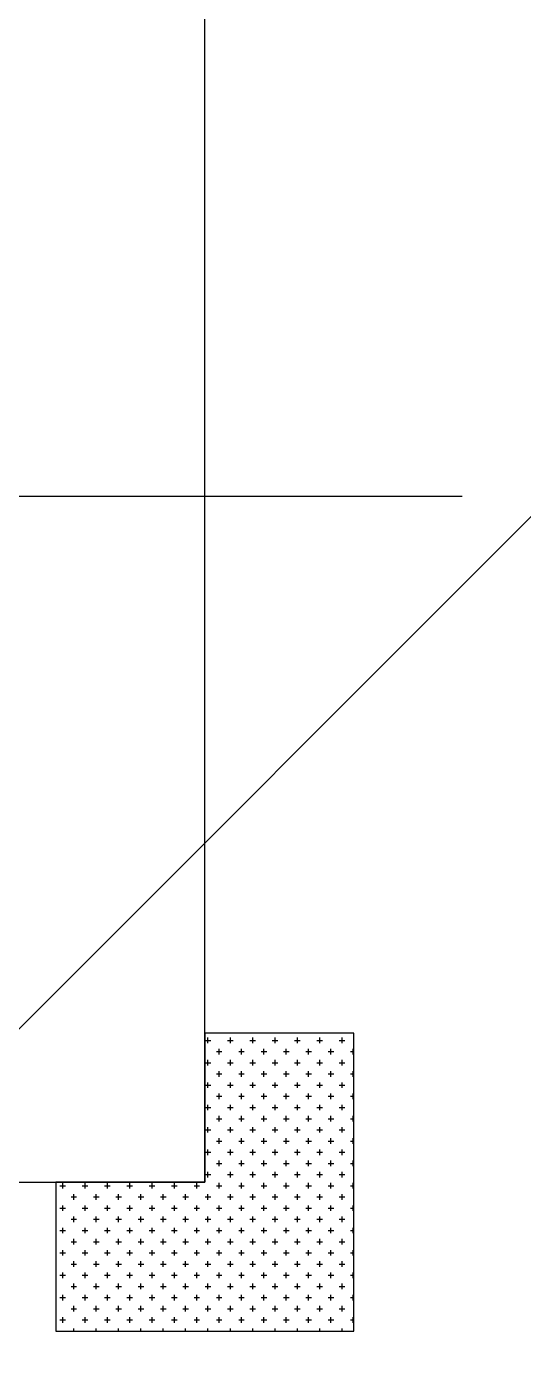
# Model space of a CAD drawing. Extents: x -40736 to 367926, y -65544 to 37405.
# Drawn here: x 347411.9 to 347445.2, y -53402.1 to -53311.8 of the extents above; entities that cross this region are included whole.
import ezdxf

# ---------------------------------------------------------------- set-up
doc = ezdxf.new("R2010")
doc.units = 0
doc.header["$LTSCALE"] = 600
doc.header["$MEASUREMENT"] = 0
doc.linetypes.add('CENTER2', pattern=[1.125, 0.75, -0.125, 0.125, -0.125])
doc.layers.add('底圖', color=253, linetype='CONTINUOUS')

msp = doc.modelspace()

# ---------------------------------------------------------------- linework, layer by layer
at = {"layer": '底圖', "linetype": 'CENTER2'}
for p, q in [((346423.78957, -54366.59113), (348358.78957, -52431.59113)), ((347423.78957, -53389.33166), (347423.78957, -53297.33166)), ((333491.07, -53343.33166), (361991.28956, -53343.33166)), ((347358.78957, -53343.33166), (347423.78957, -53343.33166)), ((347433.78957, -53379.33166), (347423.78957, -53379.33166)), ((347423.78957, -53379.33166), (347423.78957, -53389.33166)), ((347423.82175, -53379.82512), (347424.19675, -53379.82512)), ((347424.00925, -53380.01262), (347424.00925, -53379.63762)), ((347425.32175, -53379.82512), (347425.69675, -53379.82512)), ((347425.50925, -53380.01262), (347425.50925, -53379.63762)), ((347426.82175, -53379.82512), (347427.19675, -53379.82512)), ((347427.00925, -53380.01262), (347427.00925, -53379.63762)), ((347428.32175, -53379.82512), (347428.69675, -53379.82512)), ((347428.50925, -53380.01262), (347428.50925, -53379.63762)), ((347429.82175, -53379.82512), (347430.19675, -53379.82512)), ((347430.00925, -53380.01262), (347430.00925, -53379.63762)), ((347431.32175, -53379.82512), (347431.69675, -53379.82512)), ((347431.50925, -53380.01262), (347431.50925, -53379.63762)), ((347432.82175, -53379.82512), (347433.19675, -53379.82512)), ((347433.00925, -53380.01262), (347433.00925, -53379.63762)), ((347433.78957, -53399.33166), (347433.78957, -53379.33166)), ((347424.57175, -53380.57512), (347424.94675, -53380.57512)), ((347424.75925, -53380.76262), (347424.75925, -53380.38762)), ((347426.07175, -53380.57512), (347426.44675, -53380.57512)), ((347426.25925, -53380.76262), (347426.25925, -53380.38762)), ((347427.57175, -53380.57512), (347427.94675, -53380.57512)), ((347427.75925, -53380.76262), (347427.75925, -53380.38762)), ((347429.07175, -53380.57512), (347429.44675, -53380.57512)), ((347429.25925, -53380.76262), (347429.25925, -53380.38762)), ((347430.57175, -53380.57512), (347430.94675, -53380.57512)), ((347430.75925, -53380.76262), (347430.75925, -53380.38762)), ((347432.07175, -53380.57512), (347432.44675, -53380.57512)), ((347432.25925, -53380.76262), (347432.25925, -53380.38762)), ((347433.57175, -53380.57512), (347433.78957, -53380.57512)), ((347433.75925, -53380.76262), (347433.75925, -53380.38762)), ((347423.82175, -53381.32512), (347424.19675, -53381.32512)), ((347424.00925, -53381.51262), (347424.00925, -53381.13762)), ((347425.32175, -53381.32512), (347425.69675, -53381.32512)), ((347425.50925, -53381.51262), (347425.50925, -53381.13762)), ((347426.82175, -53381.32512), (347427.19675, -53381.32512)), ((347427.00925, -53381.51262), (347427.00925, -53381.13762)), ((347428.32175, -53381.32512), (347428.69675, -53381.32512)), ((347428.50925, -53381.51262), (347428.50925, -53381.13762)), ((347429.82175, -53381.32512), (347430.19675, -53381.32512)), ((347430.00925, -53381.51262), (347430.00925, -53381.13762)), ((347431.32175, -53381.32512), (347431.69675, -53381.32512)), ((347431.50925, -53381.51262), (347431.50925, -53381.13762)), ((347432.82175, -53381.32512), (347433.19675, -53381.32512)), ((347433.00925, -53381.51262), (347433.00925, -53381.13762)), ((347424.57175, -53382.07512), (347424.94675, -53382.07512)), ((347424.75925, -53382.26262), (347424.75925, -53381.88762)), ((347426.07175, -53382.07512), (347426.44675, -53382.07512)), ((347426.25925, -53382.26262), (347426.25925, -53381.88762)), ((347427.57175, -53382.07512), (347427.94675, -53382.07512)), ((347427.75925, -53382.26262), (347427.75925, -53381.88762)), ((347429.07175, -53382.07512), (347429.44675, -53382.07512)), ((347429.25925, -53382.26262), (347429.25925, -53381.88762)), ((347430.57175, -53382.07512), (347430.94675, -53382.07512)), ((347430.75925, -53382.26262), (347430.75925, -53381.88762)), ((347432.07175, -53382.07512), (347432.44675, -53382.07512)), ((347432.25925, -53382.26262), (347432.25925, -53381.88762)), ((347433.57175, -53382.07512), (347433.78957, -53382.07512)), ((347433.75925, -53382.26262), (347433.75925, -53381.88762)), ((347423.82175, -53382.82512), (347424.19675, -53382.82512)), ((347424.00925, -53383.01262), (347424.00925, -53382.63762)), ((347424.75925, -53383.76262), (347424.75925, -53383.38762)), ((347425.32175, -53382.82512), (347425.69675, -53382.82512)), ((347425.50925, -53383.01262), (347425.50925, -53382.63762)), ((347426.25925, -53383.76262), (347426.25925, -53383.38762)), ((347426.82175, -53382.82512), (347427.19675, -53382.82512)), ((347427.00925, -53383.01262), (347427.00925, -53382.63762)), ((347427.75925, -53383.76262), (347427.75925, -53383.38762)), ((347428.32175, -53382.82512), (347428.69675, -53382.82512)), ((347428.50925, -53383.01262), (347428.50925, -53382.63762)), ((347429.25925, -53383.76262), (347429.25925, -53383.38762)), ((347429.82175, -53382.82512), (347430.19675, -53382.82512)), ((347430.00925, -53383.01262), (347430.00925, -53382.63762)), ((347430.75925, -53383.76262), (347430.75925, -53383.38762)), ((347431.32175, -53382.82512), (347431.69675, -53382.82512)), ((347431.50925, -53383.01262), (347431.50925, -53382.63762)), ((347432.25925, -53383.76262), (347432.25925, -53383.38762)), ((347432.82175, -53382.82512), (347433.19675, -53382.82512)), ((347433.00925, -53383.01262), (347433.00925, -53382.63762)), ((347433.75925, -53383.76262), (347433.75925, -53383.38762)), ((347423.82175, -53384.32512), (347424.19675, -53384.32512)), ((347424.00925, -53384.51262), (347424.00925, -53384.13762)), ((347424.57175, -53383.57512), (347424.94675, -53383.57512)), ((347425.32175, -53384.32512), (347425.69675, -53384.32512)), ((347425.50925, -53384.51262), (347425.50925, -53384.13762)), ((347426.07175, -53383.57512), (347426.44675, -53383.57512)), ((347426.82175, -53384.32512), (347427.19675, -53384.32512)), ((347427.00925, -53384.51262), (347427.00925, -53384.13762)), ((347427.57175, -53383.57512), (347427.94675, -53383.57512)), ((347428.32175, -53384.32512), (347428.69675, -53384.32512)), ((347428.50925, -53384.51262), (347428.50925, -53384.13762)), ((347429.07175, -53383.57512), (347429.44675, -53383.57512)), ((347429.82175, -53384.32512), (347430.19675, -53384.32512)), ((347430.00925, -53384.51262), (347430.00925, -53384.13762)), ((347430.57175, -53383.57512), (347430.94675, -53383.57512)), ((347431.32175, -53384.32512), (347431.69675, -53384.32512)), ((347431.50925, -53384.51262), (347431.50925, -53384.13762)), ((347432.07175, -53383.57512), (347432.44675, -53383.57512)), ((347432.82175, -53384.32512), (347433.19675, -53384.32512)), ((347433.00925, -53384.51262), (347433.00925, -53384.13762)), ((347433.57175, -53383.57512), (347433.78957, -53383.57512)), ((347424.57175, -53385.07512), (347424.94675, -53385.07512)), ((347424.75925, -53385.26262), (347424.75925, -53384.88762)), ((347426.07175, -53385.07512), (347426.44675, -53385.07512)), ((347426.25925, -53385.26262), (347426.25925, -53384.88762)), ((347427.57175, -53385.07512), (347427.94675, -53385.07512)), ((347427.75925, -53385.26262), (347427.75925, -53384.88762)), ((347429.07175, -53385.07512), (347429.44675, -53385.07512)), ((347429.25925, -53385.26262), (347429.25925, -53384.88762)), ((347430.57175, -53385.07512), (347430.94675, -53385.07512)), ((347430.75925, -53385.26262), (347430.75925, -53384.88762)), ((347432.07175, -53385.07512), (347432.44675, -53385.07512)), ((347432.25925, -53385.26262), (347432.25925, -53384.88762)), ((347433.57175, -53385.07512), (347433.78957, -53385.07512)), ((347433.75925, -53385.26262), (347433.75925, -53384.88762)), ((347423.82175, -53385.82512), (347424.19675, -53385.82512)), ((347424.00925, -53386.01262), (347424.00925, -53385.63762)), ((347425.32175, -53385.82512), (347425.69675, -53385.82512)), ((347425.50925, -53386.01262), (347425.50925, -53385.63762)), ((347426.82175, -53385.82512), (347427.19675, -53385.82512)), ((347427.00925, -53386.01262), (347427.00925, -53385.63762)), ((347428.32175, -53385.82512), (347428.69675, -53385.82512)), ((347428.50925, -53386.01262), (347428.50925, -53385.63762)), ((347429.82175, -53385.82512), (347430.19675, -53385.82512)), ((347430.00925, -53386.01262), (347430.00925, -53385.63762)), ((347431.32175, -53385.82512), (347431.69675, -53385.82512)), ((347431.50925, -53386.01262), (347431.50925, -53385.63762)), ((347432.82175, -53385.82512), (347433.19675, -53385.82512)), ((347433.00925, -53386.01262), (347433.00925, -53385.63762)), ((347424.57175, -53386.57512), (347424.94675, -53386.57512)), ((347424.75925, -53386.76262), (347424.75925, -53386.38762)), ((347426.07175, -53386.57512), (347426.44675, -53386.57512)), ((347426.25925, -53386.76262), (347426.25925, -53386.38762)), ((347427.57175, -53386.57512), (347427.94675, -53386.57512)), ((347427.75925, -53386.76262), (347427.75925, -53386.38762)), ((347429.07175, -53386.57512), (347429.44675, -53386.57512)), ((347429.25925, -53386.76262), (347429.25925, -53386.38762)), ((347430.57175, -53386.57512), (347430.94675, -53386.57512)), ((347430.75925, -53386.76262), (347430.75925, -53386.38762)), ((347432.07175, -53386.57512), (347432.44675, -53386.57512)), ((347432.25925, -53386.76262), (347432.25925, -53386.38762)), ((347433.57175, -53386.57512), (347433.78957, -53386.57512)), ((347433.75925, -53386.76262), (347433.75925, -53386.38762)), ((347423.82175, -53387.32512), (347424.19675, -53387.32512)), ((347424.00925, -53387.51262), (347424.00925, -53387.13762)), ((347424.75925, -53388.26262), (347424.75925, -53387.88762)), ((347425.32175, -53387.32512), (347425.69675, -53387.32512)), ((347425.50925, -53387.51262), (347425.50925, -53387.13762)), ((347426.25925, -53388.26262), (347426.25925, -53387.88762)), ((347426.82175, -53387.32512), (347427.19675, -53387.32512)), ((347427.00925, -53387.51262), (347427.00925, -53387.13762)), ((347427.75925, -53388.26262), (347427.75925, -53387.88762)), ((347428.32175, -53387.32512), (347428.69675, -53387.32512)), ((347428.50925, -53387.51262), (347428.50925, -53387.13762)), ((347429.25925, -53388.26262), (347429.25925, -53387.88762)), ((347429.82175, -53387.32512), (347430.19675, -53387.32512)), ((347430.00925, -53387.51262), (347430.00925, -53387.13762)), ((347430.75925, -53388.26262), (347430.75925, -53387.88762)), ((347431.32175, -53387.32512), (347431.69675, -53387.32512)), ((347431.50925, -53387.51262), (347431.50925, -53387.13762)), ((347432.25925, -53388.26262), (347432.25925, -53387.88762)), ((347432.82175, -53387.32512), (347433.19675, -53387.32512)), ((347433.00925, -53387.51262), (347433.00925, -53387.13762)), ((347433.75925, -53388.26262), (347433.75925, -53387.88762)), ((347423.82175, -53388.82512), (347424.19675, -53388.82512)), ((347424.00925, -53389.01262), (347424.00925, -53388.63762)), ((347424.57175, -53388.07512), (347424.94675, -53388.07512)), ((347425.32175, -53388.82512), (347425.69675, -53388.82512)), ((347425.50925, -53389.01262), (347425.50925, -53388.63762)), ((347426.07175, -53388.07512), (347426.44675, -53388.07512)), ((347426.82175, -53388.82512), (347427.19675, -53388.82512)), ((347427.00925, -53389.01262), (347427.00925, -53388.63762)), ((347427.57175, -53388.07512), (347427.94675, -53388.07512)), ((347428.32175, -53388.82512), (347428.69675, -53388.82512)), ((347428.50925, -53389.01262), (347428.50925, -53388.63762)), ((347429.07175, -53388.07512), (347429.44675, -53388.07512)), ((347429.82175, -53388.82512), (347430.19675, -53388.82512)), ((347430.00925, -53389.01262), (347430.00925, -53388.63762)), ((347430.57175, -53388.07512), (347430.94675, -53388.07512)), ((347431.32175, -53388.82512), (347431.69675, -53388.82512)), ((347431.50925, -53389.01262), (347431.50925, -53388.63762)), ((347432.07175, -53388.07512), (347432.44675, -53388.07512)), ((347432.82175, -53388.82512), (347433.19675, -53388.82512)), ((347433.00925, -53389.01262), (347433.00925, -53388.63762)), ((347433.57175, -53388.07512), (347433.78957, -53388.07512)), ((347358.78957, -53389.33166), (347423.78957, -53389.33166)), ((347413.78957, -53389.33166), (347413.78957, -53399.33166)), ((347423.78957, -53389.33166), (347413.78957, -53389.33166)), ((347414.07175, -53389.57512), (347414.44675, -53389.57512)), ((347414.25925, -53389.76262), (347414.25925, -53389.38762)), ((347415.57175, -53389.57512), (347415.94675, -53389.57512)), ((347415.75925, -53389.76262), (347415.75925, -53389.38762)), ((347417.07175, -53389.57512), (347417.44675, -53389.57512)), ((347417.25925, -53389.76262), (347417.25925, -53389.38762)), ((347418.57175, -53389.57512), (347418.94675, -53389.57512)), ((347418.75925, -53389.76262), (347418.75925, -53389.38762)), ((347420.07175, -53389.57512), (347420.44675, -53389.57512)), ((347420.25925, -53389.76262), (347420.25925, -53389.38762)), ((347421.57175, -53389.57512), (347421.94675, -53389.57512)), ((347421.75925, -53389.76262), (347421.75925, -53389.38762)), ((347423.07175, -53389.57512), (347423.44675, -53389.57512)), ((347423.25925, -53389.76262), (347423.25925, -53389.38762)), ((347424.57175, -53389.57512), (347424.94675, -53389.57512)), ((347424.75925, -53389.76262), (347424.75925, -53389.38762)), ((347426.07175, -53389.57512), (347426.44675, -53389.57512)), ((347426.25925, -53389.76262), (347426.25925, -53389.38762)), ((347427.57175, -53389.57512), (347427.94675, -53389.57512)), ((347427.75925, -53389.76262), (347427.75925, -53389.38762)), ((347429.07175, -53389.57512), (347429.44675, -53389.57512)), ((347429.25925, -53389.76262), (347429.25925, -53389.38762)), ((347430.57175, -53389.57512), (347430.94675, -53389.57512)), ((347430.75925, -53389.76262), (347430.75925, -53389.38762)), ((347432.07175, -53389.57512), (347432.44675, -53389.57512)), ((347432.25925, -53389.76262), (347432.25925, -53389.38762)), ((347433.57175, -53389.57512), (347433.78957, -53389.57512)), ((347433.75925, -53389.76262), (347433.75925, -53389.38762)), ((347414.82175, -53390.32512), (347415.19675, -53390.32512)), ((347415.00925, -53390.51262), (347415.00925, -53390.13762)), ((347416.32175, -53390.32512), (347416.69675, -53390.32512)), ((347416.50925, -53390.51262), (347416.50925, -53390.13762)), ((347417.82175, -53390.32512), (347418.19675, -53390.32512)), ((347418.00925, -53390.51262), (347418.00925, -53390.13762)), ((347419.32175, -53390.32512), (347419.69675, -53390.32512)), ((347419.50925, -53390.51262), (347419.50925, -53390.13762)), ((347420.82175, -53390.32512), (347421.19675, -53390.32512)), ((347421.00925, -53390.51262), (347421.00925, -53390.13762)), ((347422.32175, -53390.32512), (347422.69675, -53390.32512)), ((347422.50925, -53390.51262), (347422.50925, -53390.13762)), ((347423.82175, -53390.32512), (347424.19675, -53390.32512)), ((347424.00925, -53390.51262), (347424.00925, -53390.13762)), ((347425.32175, -53390.32512), (347425.69675, -53390.32512)), ((347425.50925, -53390.51262), (347425.50925, -53390.13762)), ((347426.82175, -53390.32512), (347427.19675, -53390.32512)), ((347427.00925, -53390.51262), (347427.00925, -53390.13762)), ((347428.32175, -53390.32512), (347428.69675, -53390.32512)), ((347428.50925, -53390.51262), (347428.50925, -53390.13762)), ((347429.82175, -53390.32512), (347430.19675, -53390.32512)), ((347430.00925, -53390.51262), (347430.00925, -53390.13762)), ((347431.32175, -53390.32512), (347431.69675, -53390.32512)), ((347431.50925, -53390.51262), (347431.50925, -53390.13762)), ((347432.82175, -53390.32512), (347433.19675, -53390.32512)), ((347433.00925, -53390.51262), (347433.00925, -53390.13762)), ((347414.07175, -53391.07512), (347414.44675, -53391.07512)), ((347414.25925, -53391.26262), (347414.25925, -53390.88762)), ((347415.57175, -53391.07512), (347415.94675, -53391.07512)), ((347415.75925, -53391.26262), (347415.75925, -53390.88762)), ((347417.07175, -53391.07512), (347417.44675, -53391.07512)), ((347417.25925, -53391.26262), (347417.25925, -53390.88762)), ((347418.57175, -53391.07512), (347418.94675, -53391.07512)), ((347418.75925, -53391.26262), (347418.75925, -53390.88762)), ((347420.07175, -53391.07512), (347420.44675, -53391.07512)), ((347420.25925, -53391.26262), (347420.25925, -53390.88762)), ((347421.57175, -53391.07512), (347421.94675, -53391.07512)), ((347421.75925, -53391.26262), (347421.75925, -53390.88762)), ((347423.07175, -53391.07512), (347423.44675, -53391.07512)), ((347423.25925, -53391.26262), (347423.25925, -53390.88762)), ((347424.57175, -53391.07512), (347424.94675, -53391.07512)), ((347424.75925, -53391.26262), (347424.75925, -53390.88762)), ((347426.07175, -53391.07512), (347426.44675, -53391.07512)), ((347426.25925, -53391.26262), (347426.25925, -53390.88762)), ((347427.57175, -53391.07512), (347427.94675, -53391.07512)), ((347427.75925, -53391.26262), (347427.75925, -53390.88762)), ((347429.07175, -53391.07512), (347429.44675, -53391.07512)), ((347429.25925, -53391.26262), (347429.25925, -53390.88762)), ((347430.57175, -53391.07512), (347430.94675, -53391.07512)), ((347430.75925, -53391.26262), (347430.75925, -53390.88762)), ((347432.07175, -53391.07512), (347432.44675, -53391.07512)), ((347432.25925, -53391.26262), (347432.25925, -53390.88762)), ((347433.57175, -53391.07512), (347433.78957, -53391.07512)), ((347433.75925, -53391.26262), (347433.75925, -53390.88762)), ((347414.25925, -53392.76262), (347414.25925, -53392.38762)), ((347414.82175, -53391.82512), (347415.19675, -53391.82512)), ((347415.00925, -53392.01262), (347415.00925, -53391.63762)), ((347415.75925, -53392.76262), (347415.75925, -53392.38762)), ((347416.32175, -53391.82512), (347416.69675, -53391.82512)), ((347416.50925, -53392.01262), (347416.50925, -53391.63762)), ((347417.25925, -53392.76262), (347417.25925, -53392.38762)), ((347417.82175, -53391.82512), (347418.19675, -53391.82512)), ((347418.00925, -53392.01262), (347418.00925, -53391.63762)), ((347418.75925, -53392.76262), (347418.75925, -53392.38762)), ((347419.32175, -53391.82512), (347419.69675, -53391.82512)), ((347419.50925, -53392.01262), (347419.50925, -53391.63762)), ((347420.25925, -53392.76262), (347420.25925, -53392.38762)), ((347420.82175, -53391.82512), (347421.19675, -53391.82512)), ((347421.00925, -53392.01262), (347421.00925, -53391.63762)), ((347421.75925, -53392.76262), (347421.75925, -53392.38762)), ((347422.32175, -53391.82512), (347422.69675, -53391.82512)), ((347422.50925, -53392.01262), (347422.50925, -53391.63762)), ((347423.25925, -53392.76262), (347423.25925, -53392.38762)), ((347423.82175, -53391.82512), (347424.19675, -53391.82512)), ((347424.00925, -53392.01262), (347424.00925, -53391.63762)), ((347424.75925, -53392.76262), (347424.75925, -53392.38762)), ((347425.32175, -53391.82512), (347425.69675, -53391.82512)), ((347425.50925, -53392.01262), (347425.50925, -53391.63762)), ((347426.25925, -53392.76262), (347426.25925, -53392.38762)), ((347426.82175, -53391.82512), (347427.19675, -53391.82512)), ((347427.00925, -53392.01262), (347427.00925, -53391.63762)), ((347427.75925, -53392.76262), (347427.75925, -53392.38762)), ((347428.32175, -53391.82512), (347428.69675, -53391.82512)), ((347428.50925, -53392.01262), (347428.50925, -53391.63762)), ((347429.25925, -53392.76262), (347429.25925, -53392.38762)), ((347429.82175, -53391.82512), (347430.19675, -53391.82512)), ((347430.00925, -53392.01262), (347430.00925, -53391.63762)), ((347430.75925, -53392.76262), (347430.75925, -53392.38762)), ((347431.32175, -53391.82512), (347431.69675, -53391.82512)), ((347431.50925, -53392.01262), (347431.50925, -53391.63762)), ((347432.25925, -53392.76262), (347432.25925, -53392.38762)), ((347432.82175, -53391.82512), (347433.19675, -53391.82512)), ((347433.00925, -53392.01262), (347433.00925, -53391.63762)), ((347433.75925, -53392.76262), (347433.75925, -53392.38762)), ((347414.07175, -53392.57512), (347414.44675, -53392.57512)), ((347414.82175, -53393.32512), (347415.19675, -53393.32512)), ((347415.00925, -53393.51262), (347415.00925, -53393.13762)), ((347415.57175, -53392.57512), (347415.94675, -53392.57512)), ((347416.32175, -53393.32512), (347416.69675, -53393.32512)), ((347416.50925, -53393.51262), (347416.50925, -53393.13762)), ((347417.07175, -53392.57512), (347417.44675, -53392.57512)), ((347417.82175, -53393.32512), (347418.19675, -53393.32512)), ((347418.00925, -53393.51262), (347418.00925, -53393.13762)), ((347418.57175, -53392.57512), (347418.94675, -53392.57512)), ((347419.32175, -53393.32512), (347419.69675, -53393.32512)), ((347419.50925, -53393.51262), (347419.50925, -53393.13762)), ((347420.07175, -53392.57512), (347420.44675, -53392.57512)), ((347420.82175, -53393.32512), (347421.19675, -53393.32512)), ((347421.00925, -53393.51262), (347421.00925, -53393.13762)), ((347421.57175, -53392.57512), (347421.94675, -53392.57512)), ((347422.32175, -53393.32512), (347422.69675, -53393.32512)), ((347422.50925, -53393.51262), (347422.50925, -53393.13762)), ((347423.07175, -53392.57512), (347423.44675, -53392.57512)), ((347423.82175, -53393.32512), (347424.19675, -53393.32512)), ((347424.00925, -53393.51262), (347424.00925, -53393.13762)), ((347424.57175, -53392.57512), (347424.94675, -53392.57512)), ((347425.32175, -53393.32512), (347425.69675, -53393.32512)), ((347425.50925, -53393.51262), (347425.50925, -53393.13762)), ((347426.07175, -53392.57512), (347426.44675, -53392.57512)), ((347426.82175, -53393.32512), (347427.19675, -53393.32512)), ((347427.00925, -53393.51262), (347427.00925, -53393.13762)), ((347427.57175, -53392.57512), (347427.94675, -53392.57512)), ((347428.32175, -53393.32512), (347428.69675, -53393.32512)), ((347428.50925, -53393.51262), (347428.50925, -53393.13762)), ((347429.07175, -53392.57512), (347429.44675, -53392.57512)), ((347429.82175, -53393.32512), (347430.19675, -53393.32512)), ((347430.00925, -53393.51262), (347430.00925, -53393.13762)), ((347430.57175, -53392.57512), (347430.94675, -53392.57512)), ((347431.32175, -53393.32512), (347431.69675, -53393.32512)), ((347431.50925, -53393.51262), (347431.50925, -53393.13762)), ((347432.07175, -53392.57512), (347432.44675, -53392.57512)), ((347432.82175, -53393.32512), (347433.19675, -53393.32512)), ((347433.00925, -53393.51262), (347433.00925, -53393.13762)), ((347433.57175, -53392.57512), (347433.78957, -53392.57512)), ((347414.07175, -53394.07512), (347414.44675, -53394.07512)), ((347414.25925, -53394.26262), (347414.25925, -53393.88762)), ((347415.57175, -53394.07512), (347415.94675, -53394.07512)), ((347415.75925, -53394.26262), (347415.75925, -53393.88762)), ((347417.07175, -53394.07512), (347417.44675, -53394.07512)), ((347417.25925, -53394.26262), (347417.25925, -53393.88762)), ((347418.57175, -53394.07512), (347418.94675, -53394.07512)), ((347418.75925, -53394.26262), (347418.75925, -53393.88762)), ((347420.07175, -53394.07512), (347420.44675, -53394.07512)), ((347420.25925, -53394.26262), (347420.25925, -53393.88762)), ((347421.57175, -53394.07512), (347421.94675, -53394.07512)), ((347421.75925, -53394.26262), (347421.75925, -53393.88762)), ((347423.07175, -53394.07512), (347423.44675, -53394.07512)), ((347423.25925, -53394.26262), (347423.25925, -53393.88762)), ((347424.57175, -53394.07512), (347424.94675, -53394.07512)), ((347424.75925, -53394.26262), (347424.75925, -53393.88762)), ((347426.07175, -53394.07512), (347426.44675, -53394.07512)), ((347426.25925, -53394.26262), (347426.25925, -53393.88762)), ((347427.57175, -53394.07512), (347427.94675, -53394.07512)), ((347427.75925, -53394.26262), (347427.75925, -53393.88762)), ((347429.07175, -53394.07512), (347429.44675, -53394.07512)), ((347429.25925, -53394.26262), (347429.25925, -53393.88762)), ((347430.57175, -53394.07512), (347430.94675, -53394.07512)), ((347430.75925, -53394.26262), (347430.75925, -53393.88762)), ((347432.07175, -53394.07512), (347432.44675, -53394.07512)), ((347432.25925, -53394.26262), (347432.25925, -53393.88762)), ((347433.57175, -53394.07512), (347433.78957, -53394.07512)), ((347433.75925, -53394.26262), (347433.75925, -53393.88762)), ((347414.82175, -53394.82512), (347415.19675, -53394.82512)), ((347415.00925, -53395.01262), (347415.00925, -53394.63762)), ((347416.32175, -53394.82512), (347416.69675, -53394.82512)), ((347416.50925, -53395.01262), (347416.50925, -53394.63762)), ((347417.82175, -53394.82512), (347418.19675, -53394.82512)), ((347418.00925, -53395.01262), (347418.00925, -53394.63762)), ((347419.32175, -53394.82512), (347419.69675, -53394.82512)), ((347419.50925, -53395.01262), (347419.50925, -53394.63762)), ((347420.82175, -53394.82512), (347421.19675, -53394.82512)), ((347421.00925, -53395.01262), (347421.00925, -53394.63762)), ((347422.32175, -53394.82512), (347422.69675, -53394.82512)), ((347422.50925, -53395.01262), (347422.50925, -53394.63762)), ((347423.82175, -53394.82512), (347424.19675, -53394.82512)), ((347424.00925, -53395.01262), (347424.00925, -53394.63762)), ((347425.32175, -53394.82512), (347425.69675, -53394.82512)), ((347425.50925, -53395.01262), (347425.50925, -53394.63762)), ((347426.82175, -53394.82512), (347427.19675, -53394.82512)), ((347427.00925, -53395.01262), (347427.00925, -53394.63762)), ((347428.32175, -53394.82512), (347428.69675, -53394.82512)), ((347428.50925, -53395.01262), (347428.50925, -53394.63762)), ((347429.82175, -53394.82512), (347430.19675, -53394.82512)), ((347430.00925, -53395.01262), (347430.00925, -53394.63762)), ((347431.32175, -53394.82512), (347431.69675, -53394.82512)), ((347431.50925, -53395.01262), (347431.50925, -53394.63762)), ((347432.82175, -53394.82512), (347433.19675, -53394.82512)), ((347433.00925, -53395.01262), (347433.00925, -53394.63762)), ((347414.07175, -53395.57512), (347414.44675, -53395.57512)), ((347414.25925, -53395.76262), (347414.25925, -53395.38762)), ((347415.00925, -53396.51262), (347415.00925, -53396.13762)), ((347415.57175, -53395.57512), (347415.94675, -53395.57512)), ((347415.75925, -53395.76262), (347415.75925, -53395.38762)), ((347416.50925, -53396.51262), (347416.50925, -53396.13762)), ((347417.07175, -53395.57512), (347417.44675, -53395.57512)), ((347417.25925, -53395.76262), (347417.25925, -53395.38762)), ((347418.00925, -53396.51262), (347418.00925, -53396.13762)), ((347418.57175, -53395.57512), (347418.94675, -53395.57512)), ((347418.75925, -53395.76262), (347418.75925, -53395.38762)), ((347419.50925, -53396.51262), (347419.50925, -53396.13762)), ((347420.07175, -53395.57512), (347420.44675, -53395.57512)), ((347420.25925, -53395.76262), (347420.25925, -53395.38762)), ((347421.00925, -53396.51262), (347421.00925, -53396.13762)), ((347421.57175, -53395.57512), (347421.94675, -53395.57512)), ((347421.75925, -53395.76262), (347421.75925, -53395.38762)), ((347422.50925, -53396.51262), (347422.50925, -53396.13762)), ((347423.07175, -53395.57512), (347423.44675, -53395.57512)), ((347423.25925, -53395.76262), (347423.25925, -53395.38762)), ((347424.00925, -53396.51262), (347424.00925, -53396.13762)), ((347424.57175, -53395.57512), (347424.94675, -53395.57512)), ((347424.75925, -53395.76262), (347424.75925, -53395.38762)), ((347425.50925, -53396.51262), (347425.50925, -53396.13762)), ((347426.07175, -53395.57512), (347426.44675, -53395.57512)), ((347426.25925, -53395.76262), (347426.25925, -53395.38762)), ((347427.00925, -53396.51262), (347427.00925, -53396.13762)), ((347427.57175, -53395.57512), (347427.94675, -53395.57512)), ((347427.75925, -53395.76262), (347427.75925, -53395.38762)), ((347428.50925, -53396.51262), (347428.50925, -53396.13762)), ((347429.07175, -53395.57512), (347429.44675, -53395.57512)), ((347429.25925, -53395.76262), (347429.25925, -53395.38762)), ((347430.00925, -53396.51262), (347430.00925, -53396.13762)), ((347430.57175, -53395.57512), (347430.94675, -53395.57512)), ((347430.75925, -53395.76262), (347430.75925, -53395.38762)), ((347431.50925, -53396.51262), (347431.50925, -53396.13762)), ((347432.07175, -53395.57512), (347432.44675, -53395.57512)), ((347432.25925, -53395.76262), (347432.25925, -53395.38762)), ((347433.00925, -53396.51262), (347433.00925, -53396.13762)), ((347433.57175, -53395.57512), (347433.78957, -53395.57512)), ((347433.75925, -53395.76262), (347433.75925, -53395.38762)), ((347414.25925, -53397.26262), (347414.25925, -53396.88762)), ((347414.82175, -53396.32512), (347415.19675, -53396.32512)), ((347415.75925, -53397.26262), (347415.75925, -53396.88762)), ((347416.32175, -53396.32512), (347416.69675, -53396.32512)), ((347417.25925, -53397.26262), (347417.25925, -53396.88762)), ((347417.82175, -53396.32512), (347418.19675, -53396.32512)), ((347418.75925, -53397.26262), (347418.75925, -53396.88762)), ((347419.32175, -53396.32512), (347419.69675, -53396.32512)), ((347420.25925, -53397.26262), (347420.25925, -53396.88762)), ((347420.82175, -53396.32512), (347421.19675, -53396.32512)), ((347421.75925, -53397.26262), (347421.75925, -53396.88762)), ((347422.32175, -53396.32512), (347422.69675, -53396.32512)), ((347423.25925, -53397.26262), (347423.25925, -53396.88762)), ((347423.82175, -53396.32512), (347424.19675, -53396.32512)), ((347424.75925, -53397.26262), (347424.75925, -53396.88762)), ((347425.32175, -53396.32512), (347425.69675, -53396.32512)), ((347426.25925, -53397.26262), (347426.25925, -53396.88762)), ((347426.82175, -53396.32512), (347427.19675, -53396.32512)), ((347427.75925, -53397.26262), (347427.75925, -53396.88762)), ((347428.32175, -53396.32512), (347428.69675, -53396.32512)), ((347429.25925, -53397.26262), (347429.25925, -53396.88762)), ((347429.82175, -53396.32512), (347430.19675, -53396.32512)), ((347430.75925, -53397.26262), (347430.75925, -53396.88762)), ((347431.32175, -53396.32512), (347431.69675, -53396.32512)), ((347432.25925, -53397.26262), (347432.25925, -53396.88762)), ((347432.82175, -53396.32512), (347433.19675, -53396.32512)), ((347433.75925, -53397.26262), (347433.75925, -53396.88762)), ((347414.07175, -53397.07512), (347414.44675, -53397.07512)), ((347414.82175, -53397.82512), (347415.19675, -53397.82512)), ((347415.00925, -53398.01262), (347415.00925, -53397.63762)), ((347415.57175, -53397.07512), (347415.94675, -53397.07512)), ((347416.32175, -53397.82512), (347416.69675, -53397.82512)), ((347416.50925, -53398.01262), (347416.50925, -53397.63762)), ((347417.07175, -53397.07512), (347417.44675, -53397.07512)), ((347417.82175, -53397.82512), (347418.19675, -53397.82512)), ((347418.00925, -53398.01262), (347418.00925, -53397.63762)), ((347418.57175, -53397.07512), (347418.94675, -53397.07512)), ((347419.32175, -53397.82512), (347419.69675, -53397.82512)), ((347419.50925, -53398.01262), (347419.50925, -53397.63762)), ((347420.07175, -53397.07512), (347420.44675, -53397.07512)), ((347420.82175, -53397.82512), (347421.19675, -53397.82512)), ((347421.00925, -53398.01262), (347421.00925, -53397.63762)), ((347421.57175, -53397.07512), (347421.94675, -53397.07512)), ((347422.32175, -53397.82512), (347422.69675, -53397.82512)), ((347422.50925, -53398.01262), (347422.50925, -53397.63762)), ((347423.07175, -53397.07512), (347423.44675, -53397.07512)), ((347423.82175, -53397.82512), (347424.19675, -53397.82512)), ((347424.00925, -53398.01262), (347424.00925, -53397.63762)), ((347424.57175, -53397.07512), (347424.94675, -53397.07512)), ((347425.32175, -53397.82512), (347425.69675, -53397.82512)), ((347425.50925, -53398.01262), (347425.50925, -53397.63762)), ((347426.07175, -53397.07512), (347426.44675, -53397.07512)), ((347426.82175, -53397.82512), (347427.19675, -53397.82512)), ((347427.00925, -53398.01262), (347427.00925, -53397.63762)), ((347427.57175, -53397.07512), (347427.94675, -53397.07512)), ((347428.32175, -53397.82512), (347428.69675, -53397.82512)), ((347428.50925, -53398.01262), (347428.50925, -53397.63762)), ((347429.07175, -53397.07512), (347429.44675, -53397.07512)), ((347429.82175, -53397.82512), (347430.19675, -53397.82512)), ((347430.00925, -53398.01262), (347430.00925, -53397.63762)), ((347430.57175, -53397.07512), (347430.94675, -53397.07512)), ((347431.32175, -53397.82512), (347431.69675, -53397.82512)), ((347431.50925, -53398.01262), (347431.50925, -53397.63762)), ((347432.07175, -53397.07512), (347432.44675, -53397.07512)), ((347432.82175, -53397.82512), (347433.19675, -53397.82512)), ((347433.00925, -53398.01262), (347433.00925, -53397.63762)), ((347433.57175, -53397.07512), (347433.78957, -53397.07512)), ((347414.07175, -53398.57512), (347414.44675, -53398.57512)), ((347414.25925, -53398.76262), (347414.25925, -53398.38762)), ((347415.57175, -53398.57512), (347415.94675, -53398.57512)), ((347415.75925, -53398.76262), (347415.75925, -53398.38762)), ((347417.07175, -53398.57512), (347417.44675, -53398.57512)), ((347417.25925, -53398.76262), (347417.25925, -53398.38762)), ((347418.57175, -53398.57512), (347418.94675, -53398.57512)), ((347418.75925, -53398.76262), (347418.75925, -53398.38762)), ((347420.07175, -53398.57512), (347420.44675, -53398.57512)), ((347420.25925, -53398.76262), (347420.25925, -53398.38762)), ((347421.57175, -53398.57512), (347421.94675, -53398.57512)), ((347421.75925, -53398.76262), (347421.75925, -53398.38762)), ((347423.07175, -53398.57512), (347423.44675, -53398.57512)), ((347423.25925, -53398.76262), (347423.25925, -53398.38762)), ((347424.57175, -53398.57512), (347424.94675, -53398.57512)), ((347424.75925, -53398.76262), (347424.75925, -53398.38762)), ((347426.07175, -53398.57512), (347426.44675, -53398.57512)), ((347426.25925, -53398.76262), (347426.25925, -53398.38762)), ((347427.57175, -53398.57512), (347427.94675, -53398.57512)), ((347427.75925, -53398.76262), (347427.75925, -53398.38762)), ((347429.07175, -53398.57512), (347429.44675, -53398.57512)), ((347429.25925, -53398.76262), (347429.25925, -53398.38762)), ((347430.57175, -53398.57512), (347430.94675, -53398.57512)), ((347430.75925, -53398.76262), (347430.75925, -53398.38762)), ((347432.07175, -53398.57512), (347432.44675, -53398.57512)), ((347432.25925, -53398.76262), (347432.25925, -53398.38762)), ((347433.57175, -53398.57512), (347433.78957, -53398.57512)), ((347433.75925, -53398.76262), (347433.75925, -53398.38762)), ((347413.78957, -53399.33166), (347433.78957, -53399.33166)), ((347414.82175, -53399.32512), (347415.19675, -53399.32512)), ((347415.00925, -53399.33166), (347415.00925, -53399.13762)), ((347416.32175, -53399.32512), (347416.69675, -53399.32512)), ((347416.50925, -53399.33166), (347416.50925, -53399.13762)), ((347417.82175, -53399.32512), (347418.19675, -53399.32512)), ((347418.00925, -53399.33166), (347418.00925, -53399.13762)), ((347419.32175, -53399.32512), (347419.69675, -53399.32512)), ((347419.50925, -53399.33166), (347419.50925, -53399.13762)), ((347420.82175, -53399.32512), (347421.19675, -53399.32512)), ((347421.00925, -53399.33166), (347421.00925, -53399.13762)), ((347422.32175, -53399.32512), (347422.69675, -53399.32512)), ((347422.50925, -53399.33166), (347422.50925, -53399.13762)), ((347423.82175, -53399.32512), (347424.19675, -53399.32512)), ((347424.00925, -53399.33166), (347424.00925, -53399.13762)), ((347425.32175, -53399.32512), (347425.69675, -53399.32512)), ((347425.50925, -53399.33166), (347425.50925, -53399.13762)), ((347426.82175, -53399.32512), (347427.19675, -53399.32512)), ((347427.00925, -53399.33166), (347427.00925, -53399.13762)), ((347428.32175, -53399.32512), (347428.69675, -53399.32512)), ((347428.50925, -53399.33166), (347428.50925, -53399.13762)), ((347429.82175, -53399.32512), (347430.19675, -53399.32512)), ((347430.00925, -53399.33166), (347430.00925, -53399.13762)), ((347431.32175, -53399.32512), (347431.69675, -53399.32512)), ((347431.50925, -53399.33166), (347431.50925, -53399.13762)), ((347432.82175, -53399.32512), (347433.19675, -53399.32512)), ((347433.00925, -53399.33166), (347433.00925, -53399.13762))]:
    msp.add_line(p, q, dxfattribs=at)

doc.saveas('drawing.dxf')
